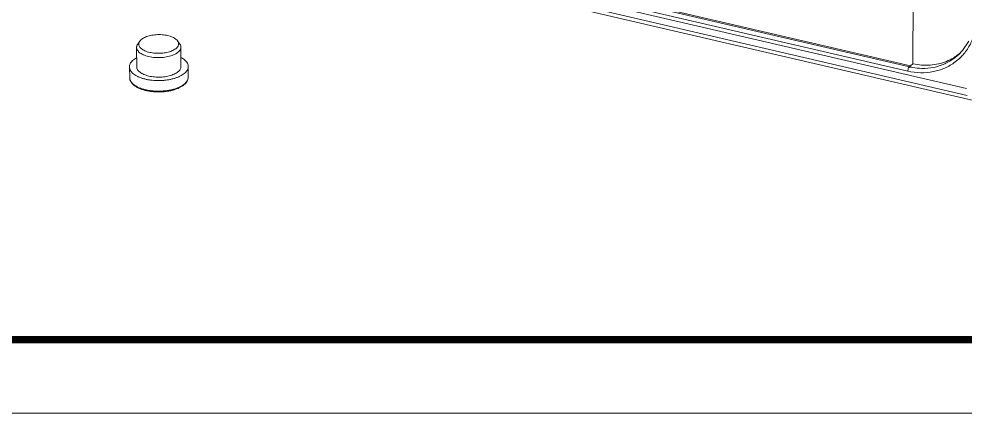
# Model space of a CAD drawing. Header units: millimetres. Extents: x 3219 to 3653, y 1046 to 1347.
# Drawn here: x 3364.2 to 3460.5, y 1045.6 to 1085.7 of the extents above; entities that cross this region are included whole.
import ezdxf

# ---------------------------------------------------------------- set-up
doc = ezdxf.new("R2010")
doc.units = ezdxf.units.MM
doc.layers.add('from', color=7, linetype='Continuous', lineweight=13)

# ---------------------------------------------------------------- blocks, each defined once
blk = doc.blocks.new('*u51')
at = {"color": 7, "linetype": 'Continuous'}
for p, q in [((-7.78, 27.2), (-122.78, 53.98)), ((-7.67, 26.28), (-121.56, 52.8)), ((-15.53, 30.16), (-114.51, 53.2)), ((-15.37, 30.29), (-114.38, 53.34)), ((-121.82, 52.36), (-6.82, 25.58)), ((-15.75, 29.58), (-114.73, 52.63)), ((-15.05, 30.59), (-14.95, 48.46)), ((-119.97, 33.65), (-120.26, 33.26)), ((-114.86, 33.69), (-114.57, 33.3)), ((-7.48, 33.67), (-8.33, 32.39)), ((-120.41, 32.8), (-120.39, 30.16)), ((-114.41, 32.85), (-114.39, 30.2)), ((-8.33, 32.39), (-8.87, 31.81)), ((-8.87, 31.81), (-8.87, 31.81)), ((-121.39, 30.13), (-121.35, 28.68)), ((-113.39, 30.19), (-113.41, 28.74)), ((-15.37, 30.29), (-15.05, 30.59))]:
    blk.add_line(p, q, dxfattribs=at)
for centre, radius, start, end in [((-13.05, 37.2), 6.79, 307.791, 309.967), ((-13.65, 38.21), 8.27, 256.8963, 257.8539), ((-13.66, 38.16), 8.22, 257.8527, 259.8257)]:
    blk.add_arc(centre, radius, start, end, dxfattribs=at)
for points, start_tangent, end_tangent in [([(-6.49, 36.2), (-6.71, 34.74), (-7.26, 33.26), (-8.15, 31.92), (-8.56, 31.48)], (-0.049893, -0.998755), (-0.707742, -0.706471)), ([(-118.63, 32.13), (-118.98, 32.22), (-119.29, 32.34), (-119.56, 32.48), (-119.78, 32.64), (-119.95, 32.81), (-120.06, 33), (-120.11, 33.18), (-120.1, 33.37), (-120.03, 33.56), (-119.97, 33.65)], (-0.973942, 0.226795), (0.577151, 0.816637)), ([(-119.97, 33.65), (-119.9, 33.74), (-119.72, 33.91), (-119.49, 34.07), (-119.21, 34.21), (-118.89, 34.32), (-118.53, 34.42), (-118.15, 34.48), (-117.76, 34.52), (-117.36, 34.54), (-116.95, 34.52), (-116.56, 34.48), (-116.19, 34.41)], (0.577151, 0.816637), (0.973942, -0.226795)), ([(-114.86, 33.69), (-114.77, 33.54), (-114.72, 33.35), (-114.73, 33.16), (-114.79, 32.97), (-114.92, 32.79), (-115.1, 32.62), (-115.34, 32.47), (-115.62, 32.33), (-115.94, 32.21), (-116.29, 32.12), (-116.67, 32.05), (-117.07, 32.01), (-117.47, 32), (-117.87, 32.01), (-118.26, 32.06), (-118.63, 32.13)], (0.588895, -0.808209), (-0.973942, 0.226795)), ([(-116.19, 34.41), (-115.85, 34.31), (-115.54, 34.19), (-115.27, 34.05), (-115.05, 33.89), (-114.88, 33.72), (-114.86, 33.69)], (0.973942, -0.226795), (0.588895, -0.808209)), ([(-120.41, 32.8), (-120.4, 32.94), (-120.32, 33.15), (-120.26, 33.26)], (-0.006326, 0.99998), (0.577135, 0.816649)), ([(-118.77, 31.56), (-119.15, 31.67), (-119.5, 31.8), (-119.79, 31.96), (-120.04, 32.13), (-120.22, 32.32), (-120.35, 32.52), (-120.41, 32.73), (-120.41, 32.8)], (-0.973942, 0.226795), (-0.006326, 0.99998)), ([(-114.41, 32.85), (-114.42, 32.71), (-114.5, 32.5), (-114.64, 32.3), (-114.84, 32.11), (-115.1, 31.94), (-115.42, 31.78), (-115.77, 31.65), (-116.16, 31.55), (-116.58, 31.47), (-117.02, 31.43), (-117.47, 31.42), (-117.92, 31.43), (-118.35, 31.48), (-118.77, 31.56)], (0.006326, -0.99998), (-0.973942, 0.226795)), ([(-114.57, 33.3), (-114.47, 33.13), (-114.41, 32.92), (-114.41, 32.85)], (0.588827, -0.808259), (0.006326, -0.99998)), ([(-120.4, 31.4), (-120.42, 31.39), (-120.71, 31.21), (-120.96, 31.01), (-121.15, 30.8), (-121.29, 30.58), (-121.37, 30.36), (-121.39, 30.13)], (-0.878973, -0.476871), (0.026933, -0.999637)), ([(-114.4, 31.44), (-114.13, 31.29), (-113.87, 31.09), (-113.67, 30.89), (-113.52, 30.67), (-113.43, 30.45), (-113.39, 30.23), (-113.39, 30.19)], (0.885782, -0.464101), (-0.012991, -0.999916)), ([(-8.56, 31.48), (-9.32, 30.82), (-10.72, 30), (-12.28, 29.51), (-13.99, 29.36), (-15.75, 29.58)], (-0.707742, -0.706471), (-0.973989, 0.226594)), ([(-8.87, 31.81), (-9.41, 31.36), (-10.74, 30.57), (-12.23, 30.09), (-13.85, 29.95), (-15.11, 30.07)], (-0.731562, -0.681775), (-0.98428, 0.176616)), ([(-15.05, 30.59), (-13.87, 30.4), (-12.71, 30.4), (-11.58, 30.56), (-10.51, 30.9), (-9.51, 31.4), (-8.89, 31.84)], (0.974264, -0.22541), (0.790245, 0.612792)), ([(-121.39, 30.13), (-121.35, 29.9), (-121.26, 29.68), (-121.11, 29.47), (-120.91, 29.26), (-120.65, 29.07), (-120.35, 28.9), (-120, 28.74), (-119.62, 28.6), (-119.2, 28.49)], (0.026933, -0.999637), (0.973942, -0.226795)), ([(-120.39, 30.16), (-120.39, 30.15), (-120.36, 29.96), (-120.27, 29.77), (-120.13, 29.59), (-119.94, 29.42), (-119.7, 29.27), (-119.42, 29.13), (-119.1, 29.01), (-118.75, 28.91)], (0.006987, -0.999976), (0.973942, -0.226795)), ([(-113.39, 30.19), (-113.41, 30), (-113.49, 29.78), (-113.63, 29.56), (-113.82, 29.35), (-114.07, 29.15), (-114.36, 28.97), (-114.7, 28.8), (-115.07, 28.66), (-115.48, 28.54), (-115.92, 28.44), (-116.38, 28.36), (-116.85, 28.32), (-117.34, 28.3), (-117.82, 28.31), (-118.29, 28.34), (-118.76, 28.4), (-119.2, 28.49)], (-0.012991, -0.999916), (-0.973942, 0.226795)), ([(-114.39, 30.2), (-114.41, 30.01), (-114.49, 29.83), (-114.63, 29.64), (-114.81, 29.47), (-115.05, 29.31), (-115.32, 29.17), (-115.64, 29.04), (-115.99, 28.94), (-116.36, 28.86), (-116.75, 28.8), (-117.16, 28.77), (-117.57, 28.77), (-117.98, 28.79), (-118.37, 28.84), (-118.75, 28.91)], (0.006987, -0.999976), (-0.973942, 0.226795)), ([(-15.75, 29.58), (-15.71, 29.81), (-15.63, 30.01), (-15.53, 30.16)], (0.07862, 0.996905), (0.731532, 0.681807)), ([(-15.37, 30.29), (-15.45, 30.22), (-15.53, 30.16)], (-0.731534, -0.681805), (-0.731534, -0.681805)), ([(-119.18, 27.05), (-119.64, 27.18), (-120.07, 27.33), (-120.44, 27.52), (-120.76, 27.72), (-121.01, 27.95), (-121.19, 28.18), (-121.31, 28.43), (-121.35, 28.68)], (-0.973942, 0.226795), (-0.027184, 0.99963)), ([(-119.13, 26.94), (-119.6, 27.07), (-120.03, 27.23), (-120.42, 27.43), (-120.74, 27.65), (-121.01, 27.89), (-121.19, 28.15), (-121.31, 28.41), (-121.35, 28.68)], (-0.973942, 0.226795), (-0.027004, 0.999635)), ([(-113.41, 28.74), (-113.44, 28.51), (-113.55, 28.26), (-113.72, 28.02), (-113.97, 27.79), (-114.28, 27.58), (-114.64, 27.39), (-115.06, 27.22), (-115.52, 27.09), (-116.02, 26.98), (-116.54, 26.91), (-117.08, 26.87), (-117.62, 26.86), (-118.15, 26.89), (-118.68, 26.95), (-119.18, 27.05)], (-0.013134, -0.999914), (-0.973942, 0.226795)), ([(-113.41, 28.74), (-113.45, 28.47), (-113.55, 28.21), (-113.73, 27.95), (-113.98, 27.71), (-114.3, 27.49), (-114.67, 27.29), (-115.09, 27.12), (-115.54, 26.98), (-116.03, 26.88), (-116.54, 26.8), (-117.07, 26.76), (-117.6, 26.76), (-118.13, 26.79), (-118.64, 26.85), (-119.13, 26.94)], (-0.01254, -0.999921), (-0.973942, 0.226795))]:
    blk.add_spline(points, degree=3, dxfattribs=dict(at, start_tangent=start_tangent, end_tangent=end_tangent))

msp = doc.modelspace()

# ---------------------------------------------------------------- linework, layer by layer
at = {"layer": 'from'}
msp.add_lwpolyline([(3219.379, 1045.566), (3653.364, 1045.566), (3653.364, 1347.146), (3219.379, 1347.146)], close=True, dxfattribs=at)
at = {"layer": 'from', "const_width": 0.748}
msp.add_lwpolyline([(3226.859, 1053.045), (3226.859, 1339.667), (3645.885, 1339.667), (3645.885, 1053.045), (3226.859, 1053.045)], dxfattribs=at)

# ---------------------------------------------------------------- block references
at = {"layer": 'from', "xscale": 0.75, "yscale": 0.75, "zscale": 0.75}
msp.add_blockref('*u51', (3466.486, 1058.204), dxfattribs=at)

doc.saveas('drawing.dxf')
